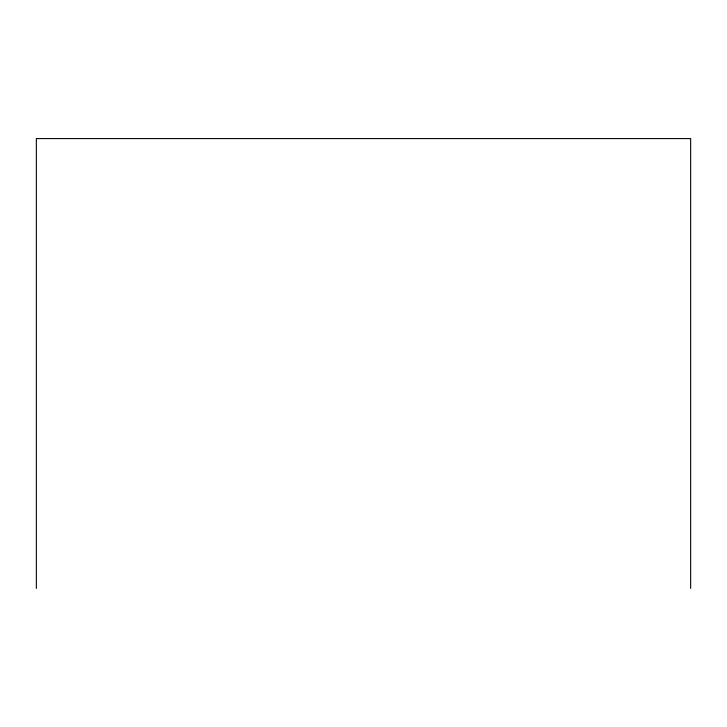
<?xml version="1.0" encoding="UTF-8"?>
<svg xmlns="http://www.w3.org/2000/svg" width="727" height="727" viewBox="0 0 727 727"><rect width="100%" height="100%" fill="white"/><g stroke="black" fill="none" stroke-linecap="round" stroke-linejoin="round"><path stroke-width="1.09" d="M690.65 588.416L690.65 138.584L36.35 138.584L36.35 588.416"/></g></svg>
